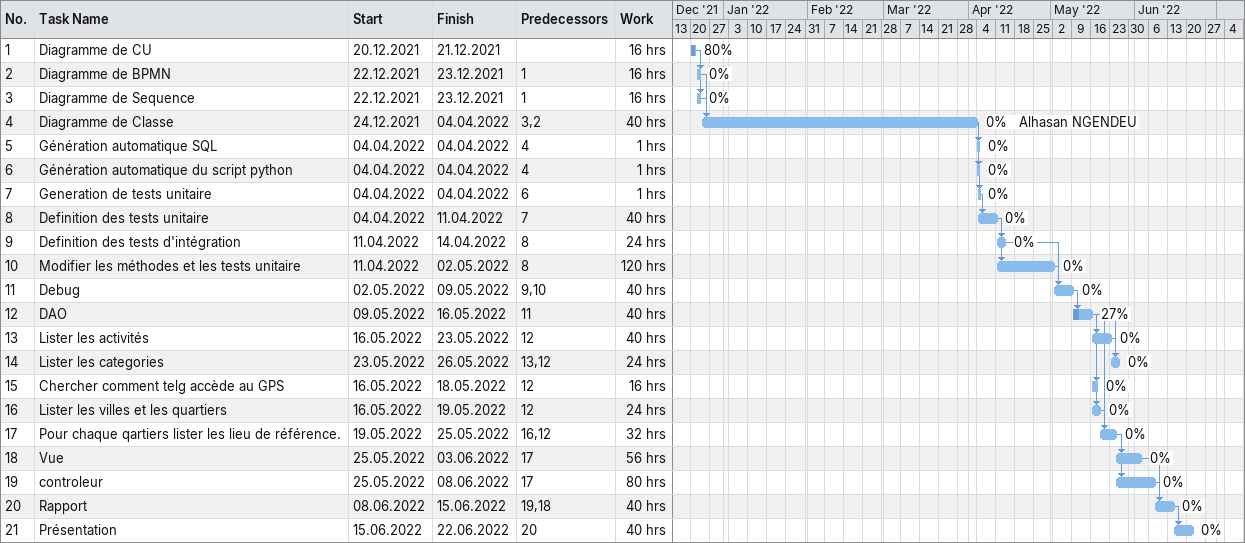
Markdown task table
| ID | Task | Start | Finish | Predecessors | Resources | % complete | Work (h) |
|---|---|---|---|---|---|---|---|
| 1 | Diagramme de CU | 2021-12-20 | 2021-12-21 |  |  | 80 | 16 |
| 2 | Diagramme de BPMN | 2021-12-22 | 2021-12-23 | 1 |  | 0 | 16 |
| 3 | Diagramme de Sequence | 2021-12-22 | 2021-12-23 | 1 |  | 0 | 16 |
| 4 | Diagramme de Classe | 2021-12-24 | 2022-04-04 | 3, 2 | Alhasan NGENDEU | 0 | 40 |
| 5 | Génération automatique SQL | 2022-04-04 | 2022-04-04 | 4 |  | 0 | 1 |
| 6 | Génération automatique du script python | 2022-04-04 | 2022-04-04 | 4 |  | 0 | 1 |
| 7 | Generation de tests unitaire | 2022-04-04 | 2022-04-04 | 6 |  | 0 | 1 |
| 8 | Definition des tests unitaire | 2022-04-04 | 2022-04-11 | 7 |  | 0 | 40 |
| 9 | Definition des tests d'intégration | 2022-04-11 | 2022-04-14 | 8 |  | 0 | 24 |
| 10 | Modifier les méthodes et les tests unitaire | 2022-04-11 | 2022-05-02 | 8 |  | 0 | 120 |
| 11 | Debug | 2022-05-02 | 2022-05-09 | 9, 10 |  | 0 | 40 |
| 12 | DAO | 2022-05-09 | 2022-05-16 | 11 |  | 27 | 40 |
| 13 | Lister les activités | 2022-05-16 | 2022-05-23 | 12 |  | 0 | 40 |
| 14 | Lister les categories | 2022-05-23 | 2022-05-26 | 13, 12 |  | 0 | 24 |
| 15 | Chercher comment telg accède au GPS | 2022-05-16 | 2022-05-18 | 12 |  | 0 | 16 |
| 16 | Lister les villes et les quartiers | 2022-05-16 | 2022-05-19 | 12 |  | 0 | 24 |
| 17 | Pour chaque qartiers lister les lieu de référence. | 2022-05-19 | 2022-05-25 | 16, 12 |  | 0 | 32 |
| 18 | Vue | 2022-05-25 | 2022-06-03 | 17 |  | 0 | 56 |
| 19 | controleur | 2022-05-25 | 2022-06-08 | 17 |  | 0 | 80 |
| 20 | Rapport | 2022-06-08 | 2022-06-15 | 19, 18 |  | 0 | 40 |
| 21 | Présentation | 2022-06-15 | 2022-06-22 | 20 |  | 0 | 40 |
